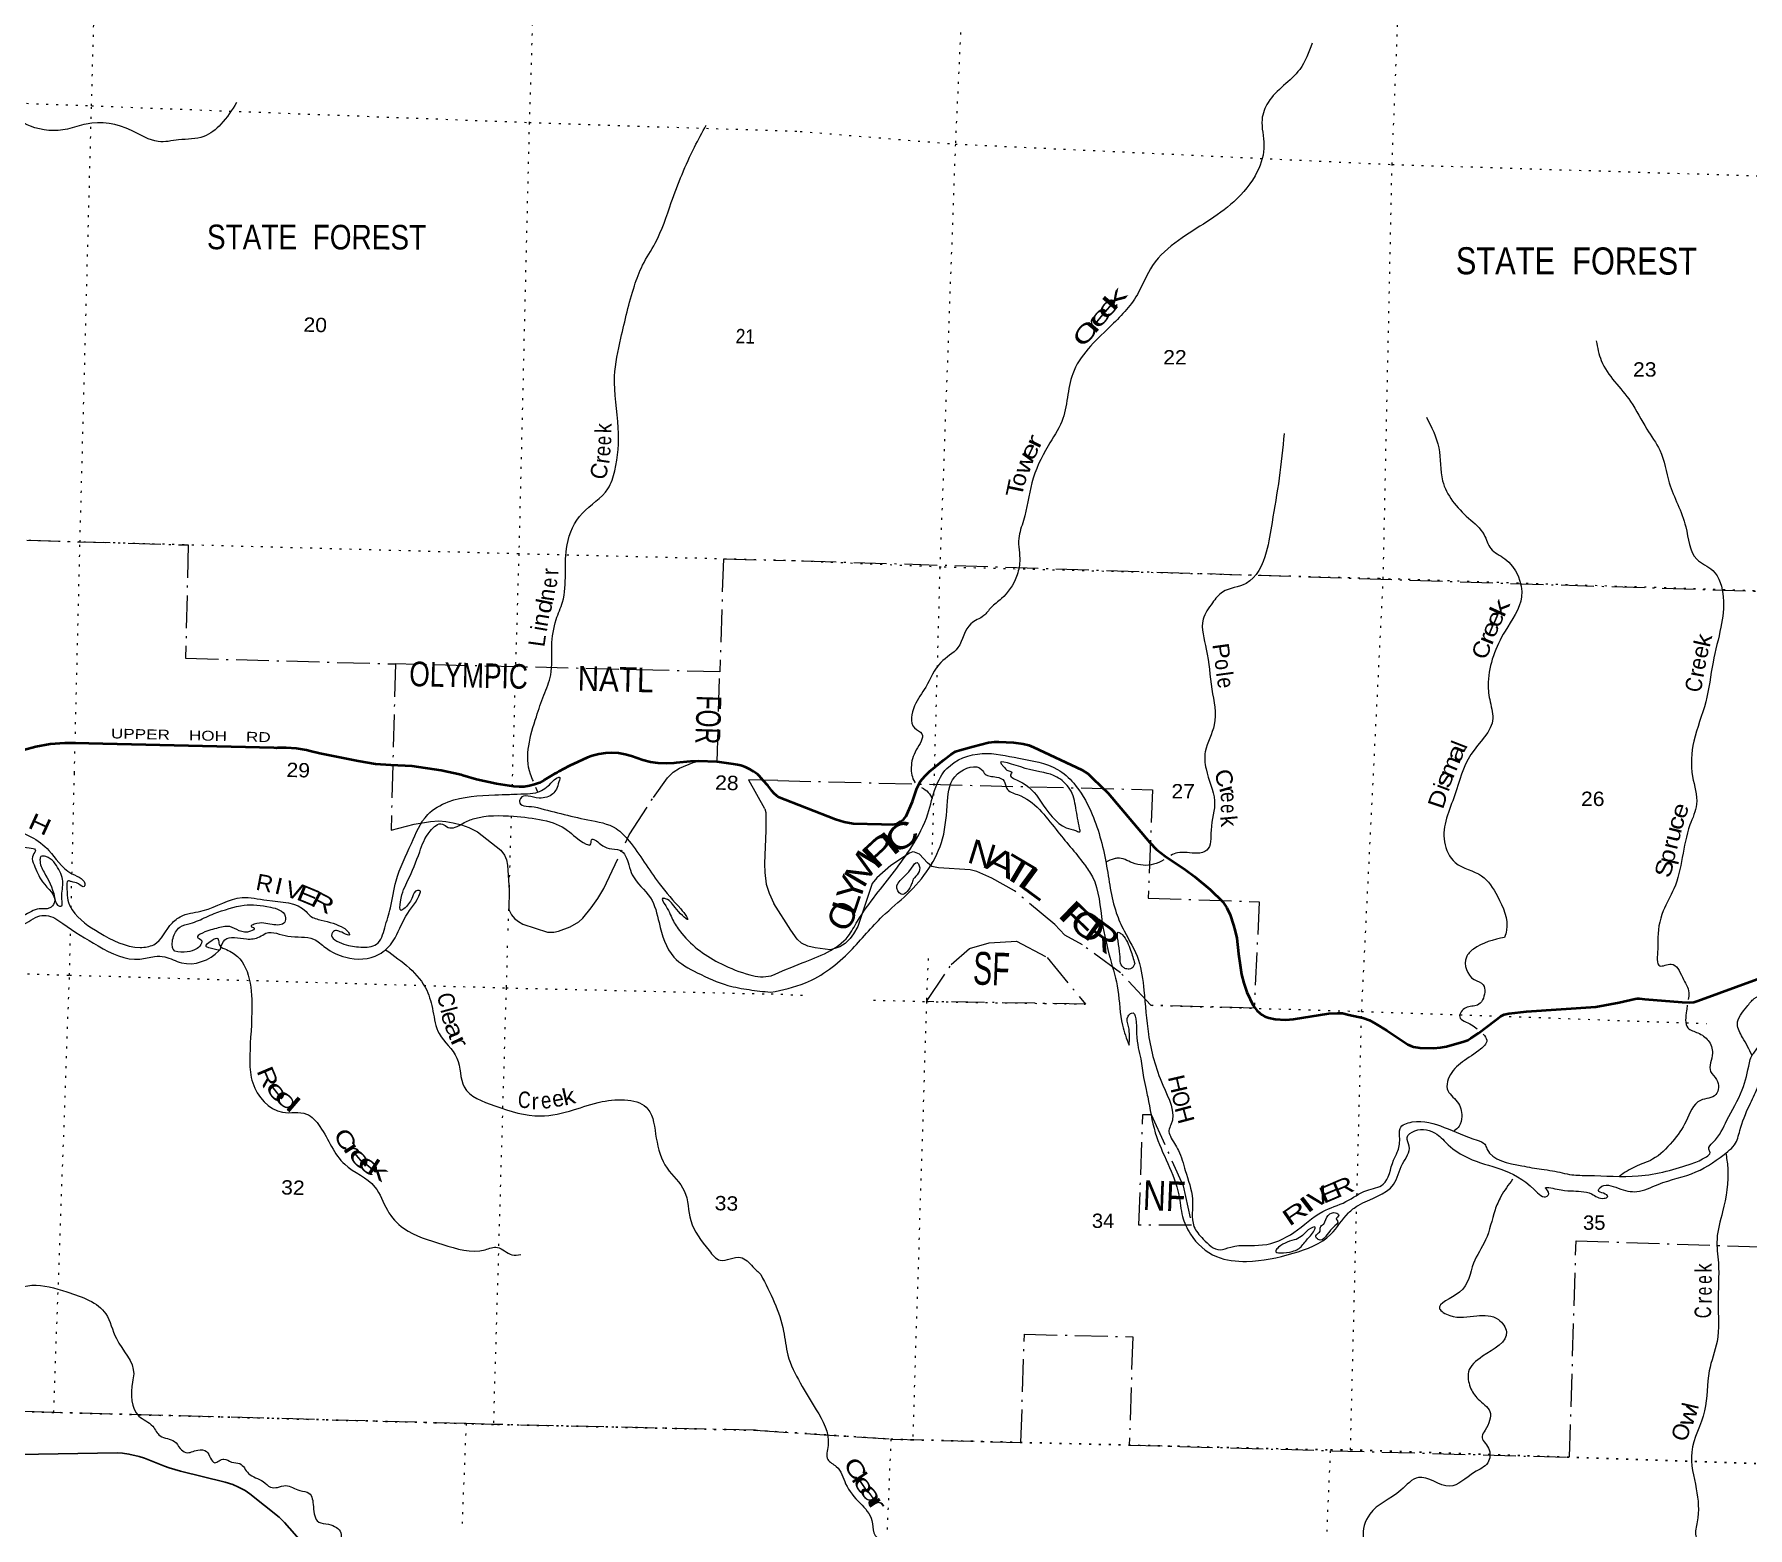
# Model space of a CAD drawing. Header units: feet. Extents: x -932108 to -739700, y 12311 to 202656.
# Drawn here: x -781886 to -761007, y 120397 to 138601 of the extents above; entities that cross this region are included whole.
import ezdxf
from ezdxf.enums import TextEntityAlignment as Align

# ---------------------------------------------------------------- set-up
doc = ezdxf.new("R2010")
doc.units = ezdxf.units.FT
doc.header["$LTSCALE"] = 80
doc.linetypes.add('DOT_DASHED', pattern=[7.7, 5, -1.2, 0.3, -1.2])
doc.linetypes.add('DOTTED', pattern=[1.5, 0.3, -1.2])
for name, color, linetype, lineweight in [('26', 7, 'Continuous', 40), ('29', 7, 'Continuous', 25), ('39', 7, 'Continuous', 13), ('44', 7, 'DOT_DASHED', 13), ('6', 7, 'DOTTED', 25), ('7', 7, 'DOTTED', 13)]:
    doc.layers.add(name, color=color, linetype=linetype, lineweight=lineweight)
doc.layers.add('27', color=7, linetype='Continuous')
doc.layers.add('41', color=7, linetype='Continuous')

msp = doc.modelspace()

# ---------------------------------------------------------------- linework, layer by layer
at = {"layer": '26'}
for points in [[(-772831.6, 129308.14), (-772877.22, 129355.06), (-772898.32, 129379.43), (-772911.31, 129397.3), (-772948.66, 129442.79), (-773005.04, 129506.26), (-773026.07, 129530.72), (-773058.43, 129565.49), (-773070.83, 129576.34), (-773095.79, 129598.16), (-773120.83, 129614.35), (-773161.43, 129638.91), (-773218.73, 129665.84), (-773278.53, 129686.64), (-773315.17, 129695.21), (-773340.27, 129701.08), (-773365.17, 129704.48), (-773566.58, 129731.95), (-773794.98, 129739), (-773889.91, 129734.89), (-774063.97, 129719.64), (-774092.14, 129716.09), (-774187.66, 129710.6), (-774283.24, 129715.12), (-774377.82, 129729.61), (-774470.37, 129753.9), (-774607.77, 129801.75), (-774685.77, 129823.68), (-774765.64, 129837.33), (-774846.5, 129842.56), (-774927.46, 129839.31), (-775007.64, 129827.61), (-775086.16, 129807.6), (-775144.14, 129786.97), (-775321.05, 129704.44), (-775346.21, 129692.71), (-775371.05, 129679.52), (-775495.5, 129613.46), (-775520.37, 129600.26), (-775545.5, 129585.03), (-775667.34, 129511.22), (-775674.14, 129507.27), (-775731.15, 129478.46), (-775790.87, 129455.77), (-775852.63, 129439.44), (-775915.76, 129429.66), (-775979.57, 129426.53), (-776043.35, 129430.09), (-776255.78, 129463.34), (-776497.17, 129515.46), (-776665.33, 129567.91), (-776683.71, 129573.21), (-776927.45, 129628.83), (-777281, 129679.95), (-777541.09, 129693.29), (-777729.43, 129705.99), (-777938.94, 129741.13), (-778408, 129832.95), (-778526.35, 129862.54), (-778569.79, 129873.6), (-778692.67, 129895.72), (-778817.2, 129904.87), (-778917, 129901.74), (-778933.55, 129901.22), (-778967, 129901.55), (-781398, 129959.95), (-781512.97, 129960.76), (-781692.16, 129947.67), (-781868.99, 129915.91), (-782017.09, 129874.14)], [(-771564.14, 128971.51), (-771430.01, 128967.26), (-771374.3, 128978.8), (-771328.9, 129005.65), (-771295.88, 129030.43), (-771261.81, 129069.54), (-771186.11, 129248.96), (-771133.21, 129406.83), (-771088.48, 129496.1), (-771034.1, 129559.4), (-770979.1, 129615.87), (-770802.71, 129756.74), (-770719.06, 129820.31), (-770661.27, 129857.48), (-770609.82, 129876.49), (-770445.27, 129919.21)], [(-770445.27, 129919.21), (-770258.55, 129967.68), (-770186.6, 129977.25), (-770132.95, 129977.25), (-769954.18, 129969.41), (-769837.82, 129952.47), (-769767.66, 129935.95), (-769711.96, 129912.34), (-769119.34, 129635.92), (-769044.31, 129585.94), (-768985.35, 129529.39), (-768801.04, 129350.89), (-768292.37, 128748.04), (-768209.51, 128665.96), (-768105.7, 128581.57), (-767858.5, 128417.48), (-767747.22, 128333.49), (-767557.11, 128175.27), (-767404.21, 128025.87), (-767356.12, 127952.5), (-767314.03, 127868.1), (-767271.51, 127739.8), (-767250.87, 127669.59), (-767233.53, 127583.55), (-767210.84, 127391.34), (-767190.79, 127255.73)], [(-772831.6, 129308.14), (-772123.36, 129034.7), (-772016.14, 129001.52), (-771909.22, 128982.44), (-771564.14, 128971.51)], [(-767190.79, 127255.73), (-767173.72, 127140.24), (-767175.74, 127140.3), (-767148.71, 127034.58), (-767109.32, 126926.72), (-767035.48, 126761.33), (-766985.67, 126697.98), (-766925.9, 126647.4), (-766889.7, 126628.8), (-766844.3, 126610.22), (-766766.19, 126594.62), (-766637.92, 126587.5), (-766540.41, 126596.49), (-766111.24, 126663.36), (-766004.34, 126670.11), (-765946.55, 126668.04), (-765867.75, 126650.63), (-765697.86, 126611.26), (-765615.69, 126585.22), (-765538.95, 126541.04), (-765405.77, 126456.44), (-765148.62, 126288.04), (-765113.81, 126270.52), (-765078.72, 126260.2), (-765004.43, 126247.81), (-764835.57, 126241.13), (-764752.65, 126249.87), (-764679.38, 126261.23), (-764464.45, 126321.7), (-764417.28, 126341.77), (-764380.13, 126362.42), (-764286.12, 126425.71), (-764084.2, 126579.49), (-764014.84, 126632.94), (-763973.57, 126651.53), (-763918.53, 126663.68), (-763702.19, 126687.99), (-762858.07, 126747.51), (-762574.4, 126800.22), (-762377.62, 126845.24), (-762354.52, 126846.68), (-762325.63, 126846.68), (-762260.88, 126840.02), (-761804.51, 126801.27), (-761712.68, 126797.12), (-761665.22, 126803.32), (-761616.59, 126818.3), (-760891.47, 127084.77)]]:
    msp.add_lwpolyline(points, dxfattribs=at)
at = {"layer": '29'}
msp.add_lwpolyline([(-785912.36, 121225.43), (-780877.3, 121311.1), (-780809.75, 121305.85), (-780733.37, 121294.52), (-780607.58, 121265.82), (-780544.76, 121245.45), (-780298.23, 121146.98), (-780242.03, 121126.55), (-780105.35, 121088.26), (-779559.43, 120953.35), (-779467.79, 120922.72), (-779396.12, 120890.64), (-779316.9, 120849.12), (-779260.95, 120810.8), (-778901.02, 120524.5), (-778837.07, 120461.36), (-778324.82, 119880.92), (-778291.74, 119849), (-778255.03, 119822.42), (-778209.76, 119795.99), (-778082.4, 119743.58)], dxfattribs=at)
at = {"layer": '39'}
msp.add_line((-775749.81, 129363.73), (-775773.08, 129419.7), dxfattribs=at)
for points in [[(-779420.77, 137768), (-779611.46, 137505.83), (-779820.54, 137355.29), (-780126.86, 137312.95), (-780375.88, 137292.94), (-780700.32, 137428.85), (-781254.93, 137505.77), (-781483.16, 137444.69), (-781932.19, 137479.76), (-782527.9, 137830.56), (-783073.55, 137933.43), (-783610.67, 138167.23), (-784006.44, 138224.75), (-784287.07, 138343.06), (-784818.14, 138576.66), (-785157.57, 138569.73), (-785799.14, 138465.83), (-786230.25, 138258.05), (-786381.39, 138089.45), (-786600.91, 137692.98), (-787057.87, 137084.33), (-787147.75, 136935.91), (-787177.28, 136545.25), (-787317.17, 136410.6), (-787518.12, 136320.35), (-787805.06, 136077.52), (-788135.89, 135850.27), (-788253.79, 135650.29), (-788240.66, 135443.94), (-788471.36, 135251.73), (-788591.15, 135114.39), (-788888.06, 134993.01), (-789278.7, 134787.93), (-789506.32, 134567.36), (-789636.64, 134535.34), (-789713.74, 134465.22), (-789699.67, 134345.65), (-789735.32, 134247.91), (-789924.12, 134217.83), (-790078.82, 134122.02), (-790131.37, 134002.64), (-790312.53, 134018.73), (-790431.99, 133950.02), (-790555.03, 133776.45), (-790752.01, 133625.51), (-790798.48, 133388.84), (-790673.88, 133194.96), (-790731.94, 132855.72), (-790669.26, 132740.59), (-790647.77, 132588.49)], [(-766314.36, 138492.25), (-766466.53, 138172.19), (-766851.56, 137770.89), (-766925.29, 137561.32), (-766901.56, 137249.66), (-766983.15, 136927.3), (-767270.17, 136559.14), (-767942.17, 136088.47), (-768259.33, 135783.88), (-768444.99, 135428.57), (-768783.45, 135031.82), (-769232.7, 134463.04), (-769365.47, 133881.92), (-769533.08, 133582.55), (-769730.02, 133132.73), (-769832.41, 132673.77), (-769890.28, 132455.61), (-769877.55, 132176.6), (-769918.19, 131990.18), (-770100.9, 131721.58), (-770227.73, 131612.67), (-770315.84, 131514.6), (-770472.57, 131416.75), (-770631.84, 131125.19), (-770839.84, 130944.22), (-771023.65, 130643.36), (-771160.63, 130413.65), (-771159.59, 130147.14), (-771071.25, 130073.6), (-771138.45, 129877.95), (-771200.22, 129663.95), (-771157.85, 129484.92), (-771150.93, 129475.02)], [(-775804.86, 129496.12), (-775840.81, 129582.59), (-775768.37, 130282.71), (-775676.64, 130544.12), (-775593.45, 130791.68), (-775579.35, 131144.49), (-775525.88, 131467.73), (-775449.99, 131679.2), (-775393.75, 132377.84), (-775206.92, 132763.28), (-774895.86, 133061.84), (-774811.69, 133279.09), (-774771.55, 133802.63), (-774814.6, 134431.87), (-774738.15, 134895.67), (-774572.93, 135534.16), (-774473.47, 135785.23), (-774318.8, 136056.67), (-774124.27, 136548.85), (-773840.63, 137225.81), (-773698.2, 137493.62)], [(-762852.71, 134862.68), (-762792.16, 134624.51), (-762433.7, 134124.28), (-762237.18, 133788.81), (-762078.39, 133531.29), (-761962.77, 133131.84), (-761762.95, 132596.4), (-761626.96, 132202.35), (-761433.81, 132064.83), (-761305.58, 131739.66), (-761334.17, 131373.18), (-761429.34, 130948.3), (-761518.49, 130462.66), (-761663.9, 129984.92), (-761678.55, 129553.38), (-761629.43, 129216.66), (-761710.71, 128962.92), (-761906.72, 128184.01), (-762036.94, 127915.72), (-762103.91, 127548.47), (-762103.3, 127447.51), (-762077.89, 127244.8), (-761939.89, 127266.55), (-761802, 127106.61), (-761725.7, 126916.37), (-761730.9, 126834.21)], [(-764922.92, 133934.92), (-764772.13, 133560.57), (-764725.27, 133157.3), (-764409.66, 132702.88), (-764220.72, 132500.9), (-764137.62, 132332.65), (-763968.26, 132208.02), (-763763.95, 131745.12), (-763963.9, 131325.68), (-764168.68, 130704.51), (-764151.67, 130491.99), (-764113.03, 130262.61), (-764380.34, 129821.13), (-764576.7, 129328.9), (-764703.08, 128757.67), (-764570.36, 128505.03), (-764250.88, 128343.21), (-764057.46, 128094.65), (-763946.42, 127679.2), (-763969.53, 127593.14)], [(-766655.54, 133735.02), (-766716.44, 133189.92), (-766803.35, 132651.72), (-766874.28, 132286.62), (-767119.3, 131907), (-767405.49, 131801.26), (-767528.97, 131672.05), (-767642.81, 131469.85), (-767604.73, 131105.22), (-767536.55, 130616.48), (-767506.78, 130185.51), (-767616.87, 129856), (-767607.86, 129645.75), (-767503.93, 129258.8), (-767546.43, 128898.82), (-767599.14, 128654.25), (-767715.44, 128617.66), (-767955.45, 128623.47), (-768037.57, 128591.96)], [(-787382.54, 132262.27), (-787327.61, 132274.59), (-787333.18, 132288.9), (-787240.13, 132293.89), (-786843.5, 132143.48), (-786320.25, 131740.57), (-786038.82, 131468.81), (-785733.84, 131295.19), (-785606.34, 131185.99), (-785610.09, 131135.65), (-785573.83, 131015.34), (-785474.48, 130850.56), (-785224.09, 130674.71), (-785017.77, 130686.04), (-784931.96, 130715.5), (-784879.66, 130709.73), (-784771.64, 130621.36), (-784355.59, 130389.56), (-784149.83, 130148.57), (-784196.05, 130037.05), (-784265.78, 129946.5), (-784193.56, 129814.91), (-783953.62, 129687.85), (-783667.34, 129498.7), (-783606.06, 129460.34), (-783529.21, 129405.3), (-783505.63, 129386.35), (-783452.63, 129342.21), (-783135.11, 129357.93), (-783084.69, 129356.26), (-783072.02, 129313.45), (-783108.94, 129296.5), (-783223.19, 129261.93), (-783264.13, 129186.58), (-783220.1, 129116.48), (-782966.48, 129093.95), (-782706.11, 129091.38), (-782694.56, 129074.84), (-782741.57, 129058.23), (-782778.98, 129027.17), (-782647.32, 128980.42), (-782388.27, 128939.54), (-782203.35, 128915.24), (-781707.6, 128652.53), (-781426.59, 128368.68), (-781271.96, 128226.28), (-781276.41, 128214.32), (-781348.05, 128244.95), (-781435.95, 128272.09), (-781469.89, 128283.31), (-781487.46, 128182.95), (-781478.04, 128045.37), (-781423.49, 127928.49), (-781093.8, 127651.1), (-780595.22, 127471.07), (-780430.55, 127503.97), (-780203.35, 127770.98), (-780075.14, 127859.6), (-779826.75, 127920), (-779354.95, 128077.98), (-779051.18, 128045.71), (-778571.38, 127906.68), (-778524.64, 127856.68), (-778389.16, 127803.74), (-778117.86, 127707.95), (-778062.91, 127661.71), (-778043.98, 127624.75), (-778120, 127645.44), (-778240.52, 127663.56), (-778259.64, 127635.93), (-778114.47, 127512.02), (-777907.79, 127474.89), (-777714.82, 127508.87), (-777615.07, 127709.46), (-777546.14, 127953.46), (-777476.33, 128282.22), (-777291.11, 128738.37), (-777091.33, 129089.06), (-776843.73, 129244.37), (-776275.52, 129328.5), (-775911.62, 129342.69), (-775775.87, 129356.36), (-775609, 129453.79), (-775523.55, 129531.71), (-775488.71, 129546.7), (-775492.73, 129488.29), (-775568.36, 129343.43), (-775735.73, 129290.43), (-775962.02, 129285.82), (-775973.35, 129249.86), (-775793.85, 129185.37)], [(-786261.12, 131485.57), (-786045.68, 131386.27), (-785759.39, 131138.58), (-785662.4, 130905.23), (-785550.26, 130760.21), (-785170.58, 130527.59), (-784963.05, 130456.11), (-784852.42, 130502.91), (-784623.75, 130400.46), (-784286.84, 130215.69), (-784286.33, 130112.71), (-784375.18, 129994.54), (-784300.76, 129632.74), (-784301.29, 129558.06), (-784415.78, 129339.8), (-784421.8, 129222.91), (-784401.61, 129105.16), (-784352.02, 129079.29), (-784312.61, 129168.82), (-784176.73, 129186.53), (-783887.84, 129132.55), (-783734.27, 129018.45), (-783533.48, 128927.01), (-783304.83, 128941.64), (-783064.56, 128941.75), (-782515.02, 128834.72), (-782245.31, 128692.55), (-782167.62, 128661.72), (-782152.47, 128691.5), (-782161.58, 128720.06), (-782051.15, 128702.27), (-781873.32, 128647.93), (-781908.14, 128574.39), (-781889.2, 128478.88), (-781785.33, 128269.53), (-781643.62, 128013.59), (-781697.29, 127951.7), (-781826.84, 127941.86), (-782013.4, 127859.21), (-782153.73, 127829.54), (-782323.48, 127825.07)], [(-772912.96, 126924.06), (-772490.43, 127037.2), (-771940.2, 127429.07), (-771548.43, 127850.33), (-771249.06, 128119.51), (-770817.93, 128795.53), (-770757.96, 129253.86), (-770637.71, 129585.05), (-770339.26, 129635.88), (-770300.65, 129584.16), (-770162.62, 129547.36), (-770067.41, 129497.82), (-770036.15, 129407.97), (-769905.47, 129333.06), (-769435.46, 128907.92), (-769090.6, 128482.83), (-768992.76, 128332.27), (-768872.4, 127775.2), (-768776.23, 127338.03), (-768682.37, 126951.4), (-768626.32, 126521.59), (-768545.77, 126279.31)], [(-772906.17, 127125.68), (-772530.61, 127280.76), (-771969.24, 127607.46), (-771856, 127788.72), (-771629.53, 128110.45), (-771194.3, 128699), (-770997.33, 129100.16), (-770901.55, 129424.08), (-770766.72, 129649.82), (-770334.57, 129833.57), (-769890.41, 129776.7), (-769418.67, 129640.19), (-769220.5, 129472.23), (-769012.09, 129130.31), (-768825.64, 128498.42), (-768700.94, 127890.74), (-768605.43, 127671.61), (-768431.78, 127316.7), (-768365.54, 126949.14), (-768309.08, 126412.33), (-768134.32, 125792.92), (-768035.75, 125307.22), (-768060.26, 125239.38), (-768042.42, 125170.16), (-767943.4, 124995.34), (-767860.88, 124750.39), (-767773.79, 124402.34), (-767754.78, 124070.65), (-767642.97, 123915.59), (-767437.45, 123785.75), (-767307.17, 123817.84), (-766918.74, 123843.53), (-766536.08, 123996.59), (-766186.29, 124251.67), (-765903.66, 124371.65), (-765648.71, 124508.69), (-765448.37, 124582.91), (-765323.38, 124875.6), (-765277.68, 124973.03), (-765247.87, 125137.6), (-765243.56, 125264.64), (-765097.6, 125342.65), (-764706.2, 125277.4), (-764303.77, 125120.95), (-764212.53, 125073.56), (-764184.27, 125014.09), (-763759.28, 124808.45), (-763518.49, 124766.28), (-763385.9, 124747.83), (-763149.34, 124699.74), (-762951.82, 124691.28), (-762340.4, 124685.48), (-761683.25, 124837.67), (-761510.94, 124918.86), (-761466.81, 124969.91), (-761481.57, 125010.76), (-761432.39, 125091.93), (-761259.69, 125362.87), (-761073.49, 125734.31), (-760985.57, 126064.54), (-760960.72, 126142.47), (-760924.73, 126191.76), (-760786.99, 126443.66), (-760626.87, 126700.88), (-760495.53, 126823.78), (-760193.08, 126933.02), (-759843.06, 126897.39), (-759791.26, 126877.53), (-759758.08, 126844.15), (-759518.68, 126820.19), (-759019.88, 126767.59), (-758562.01, 126698.16), (-758325.52, 126767.16), (-758031.63, 127040.21), (-757644.77, 127257.73), (-757294.88, 127337.17), (-756830.72, 127334.15), (-756319.67, 127404.3), (-755816.45, 127422.21), (-755662.84, 127368.75), (-755615.68, 127330.87), (-755485.83, 127231.76), (-755257.52, 127000.23), (-754883.64, 126656.96), (-754631.1, 126485.21), (-754572.87, 126416.69), (-754465.05, 126322.33), (-754328.02, 126196.73), (-753957.3, 126057.46), (-753394.83, 126037.11), (-753185.7, 126191.79)], [(-769150.16, 128921.7), (-769194.41, 129170.58), (-769267.32, 129401.08), (-769425.85, 129547.56), (-769809.83, 129652.94), (-770104.65, 129708.99), (-770079.4, 129679.9), (-770010.74, 129621.14), (-769973.05, 129601.74), (-769985.76, 129583.98), (-769899.65, 129504.46), (-769625.58, 129253.27), (-769311.64, 128928.11), (-769185.78, 128889.69), (-769143.71, 128880.24), (-769150.34, 128922.85)], [(-796599.89, 129210.32), (-796435.36, 129150.56), (-796316.1, 129154.69), (-796040.45, 129244.47), (-795403.21, 129398.99), (-795218.21, 129318.17), (-795092.51, 129156.54), (-794990.67, 129005.8), (-794920.18, 128823.8), (-794874.03, 128638.57), (-794629.98, 128513.4), (-794471.61, 128421.34), (-794523.69, 128079.89), (-794446.19, 127925.92), (-794104.81, 127636.02), (-794024.76, 127320.47), (-794214.62, 127082.49), (-794430.21, 126800.96), (-794506.05, 126708.59), (-794539.99, 126425.08), (-794561.72, 125967.55), (-794473.86, 125526.57), (-793994.54, 125078.69), (-793624.2, 124927.13), (-792999.25, 125017.45), (-792429.79, 125079.33), (-792245.36, 125040.93), (-792068.94, 125063.34), (-791840.04, 124908.39), (-791693.69, 124760.21), (-791427.12, 124702.93), (-791157.64, 124671.8), (-790778.78, 124356.44), (-790729.49, 124144.86), (-790663.66, 123944.85), (-790536.47, 123649.94), (-790384.11, 123382.45), (-790176.02, 123268.57), (-789903.59, 122851.76), (-789405.48, 122599.07), (-789022.45, 122346.15), (-788877.43, 122218.2), (-788769.59, 122301.44), (-788572.68, 122450.35), (-788455.35, 122692.75), (-788370.26, 122819.13), (-788017.27, 122809.45), (-787965.62, 122902.62), (-787700.69, 122974.59), (-787379.94, 122907.44), (-786957.15, 122990.33), (-786518.24, 123131.23), (-785807.5, 123309.56), (-785601.75, 123421.85), (-785136.33, 123511.4), (-784691.19, 123480.5), (-784094.49, 123335.57), (-783319.89, 123138.32), (-782789.49, 123120.75), (-782324.98, 123242.63), (-781915.41, 123352.2), (-781488.13, 123271.43), (-781014.76, 123003.41), (-780885.76, 122702.38), (-780674.4, 122271.45), (-780687.86, 122172.98), (-780611.2, 121758.62), (-780441.84, 121633.9), (-780353.01, 121515.89), (-780177.61, 121449.52), (-780109.85, 121364.51), (-780038.91, 121313.71), (-779892.53, 121343.18), (-779788.08, 121327.61), (-779738.47, 121243.19), (-779687.84, 121189.03), (-779634.57, 121211.49), (-779575.26, 121233.75), (-779481.65, 121196.33), (-779381.29, 121178.87), (-779276.4, 121058.31), (-779096.05, 120959.48), (-779007.51, 120891.94), (-778922.81, 120889.14), (-778823.16, 120910.06), (-778649.57, 120849.81), (-778539.62, 120817.9), (-778484.71, 120652.57), (-778420.41, 120466.73), (-778300.17, 120440.54), (-778202.59, 120400.97)], [(-771073.95, 129420.31), (-770992.53, 129360.42), (-770943.43, 129280.76)], [(-779618.71, 127450.83), (-779564.36, 127564.09), (-779299.54, 127573.49), (-779143.22, 127598.59), (-779062.98, 127642.36), (-778795.65, 127607.26), (-778481.94, 127570.62), (-778338.04, 127468.96), (-778091.76, 127349.77), (-777684.68, 127386.75), (-777511.42, 127552.6), (-777357.8, 127852.34), (-777184.5, 128137.29), (-777181.86, 128155.37), (-777215.87, 128164.58), (-777277.05, 128087.87), (-777368.47, 127953.63), (-777416.02, 127920.89), (-777424.53, 128026.14), (-777332.73, 128289.57), (-777189.69, 128634.07), (-777063.88, 128888.3), (-776911.54, 128974.09), (-776844.28, 128933.51), (-776664.95, 128982.07), (-776521.56, 129041.92), (-776046.19, 129068.57), (-775387.8, 128897.37), (-775161.33, 128730.39), (-775111.19, 128720.65), (-775097.02, 128780.74), (-774987.68, 128730.69), (-774882.53, 128676.74), (-774749.97, 128656.2), (-774641.03, 128476.96), (-774598.79, 128354.44), (-774378.14, 128076.62), (-774273.48, 127772.36), (-774092.02, 127352.51), (-773807.82, 127161.41), (-773433.52, 127007.7), (-773175.39, 126955.58), (-772912.96, 126924.06)], [(-775793.85, 129185.37), (-775141.09, 129026.47), (-774795.52, 128918.12), (-774639.15, 128767.59), (-774271.29, 128248.71), (-774009.33, 127939.24), (-773937.82, 127846.03), (-773924.6, 127819.34), (-774056.06, 127930.69), (-774192.88, 128062.4), (-774228.97, 128069.66), (-774191.81, 127975.56), (-774097.26, 127788.73), (-773997.3, 127642.09), (-773513.41, 127268.74), (-773168.66, 127136.2), (-773038.27, 127111.69), (-772906.17, 127125.68)], [(-781551.78, 128132.6), (-781545.22, 128324.16), (-781588.42, 128418.45), (-781744.51, 128577.04), (-781805.08, 128577.03), (-781816.48, 128539.05), (-781767.21, 128386.02), (-781638.41, 128078.94), (-781577.47, 127971.95), (-781550.98, 127979.15), (-781546.11, 128003.21), (-781549.88, 128069.95), (-781551.69, 128135.27)], [(-771177.88, 128300.55), (-771101.7, 128463.61), (-771128.56, 128504.86), (-771195.48, 128436.38), (-771364.35, 128159.26), (-771321.29, 128119.5), (-771195.93, 128244.62), (-771177.88, 128300.55)], [(-768121.24, 128537.63), (-768246.83, 128483.58), (-768504.57, 128502.08), (-768686.34, 128558.47), (-768726.94, 128551.72), (-768828.3, 128509.22)], [(-779694.75, 127883.33), (-779329.89, 127984.29), (-779009.65, 127961.57), (-778827.7, 127850.57), (-778834.22, 127778.11), (-778986.65, 127748.84), (-779206.61, 127752.09), (-779243.74, 127729.1), (-779206.18, 127705.65), (-779249.84, 127668.74), (-779504.38, 127723.6), (-779664.6, 127702.67), (-779862.91, 127630.51), (-779898.37, 127597.36), (-779849.27, 127557.38), (-779869.83, 127487.41), (-779934.08, 127439.07), (-780058.14, 127412.9), (-780194.24, 127447.69), (-780204.68, 127496.48), (-780195.59, 127585), (-780114.4, 127715.55), (-779985.55, 127763.77), (-779791.13, 127840.09), (-779692.81, 127883.87)], [(-782318.91, 127825.19), (-782059.96, 127737.61), (-781844.27, 127845.54), (-781740.8, 127860.28), (-781540.22, 127762.79), (-781107.46, 127488.04), (-780598.11, 127327.83), (-780419.32, 127360.26), (-780296.3, 127356.19), (-780092.88, 127282.83), (-779637.62, 127429.25), (-779618.71, 127450.83)], [(-779632.41, 127435.19), (-779759.54, 127465.58), (-779791.32, 127480.77), (-779724.16, 127555.26), (-779648.64, 127579), (-779636.46, 127522.07), (-779608.41, 127472.3)], [(-768475.56, 127275.74), (-768526.61, 127436.88), (-768631.2, 127626.02), (-768664.59, 127653.35), (-768660.37, 127421.06), (-768614.52, 127225.76), (-768574.74, 127208.31), (-768513.91, 127216.42), (-768475.56, 127275.74)], [(-763969.53, 127593.14), (-764349.83, 127450.1), (-764435.99, 127349.95), (-764340.25, 127078.33), (-764229.39, 127014.15), (-764212.17, 126926.78), (-764300.39, 126766.14), (-764442.76, 126734.44), (-764517.1, 126625.83), (-764371.04, 126528.21), (-764306.01, 126476.96)], [(-779608.41, 127472.3), (-779445.03, 127389.35), (-779235.08, 126685.13), (-779259.77, 126082.35), (-779224.38, 125818.75), (-778861.08, 125461.51), (-778569.07, 125439.72), (-778404.71, 125286.91), (-778103.49, 124826.76), (-777735.41, 124550.11), (-777583.6, 124266.5), (-777385.15, 124047.96), (-776909.37, 123850.51), (-776392.73, 123784.95), (-776242.32, 123814.28), (-776065.73, 123723.64), (-775958.64, 123726.15)], [(-777604.59, 127442.13), (-777104.11, 126947.62), (-777027.97, 126694.78), (-776952.6, 126419.75), (-776736.67, 126121.91), (-776647.78, 125769.72), (-776274.08, 125539.32), (-775719.04, 125415.96), (-775316.76, 125489.43), (-774968.04, 125590.93), (-774407.86, 125499.7), (-774306.87, 125147.11), (-774176.12, 124779.41), (-773965.48, 124503.94), (-773887.09, 124140), (-773663.36, 123775.27), (-773528.08, 123657.74), (-773280.59, 123691.93), (-773129.03, 123577.9), (-773034.66, 123485.6)], [(-768339.17, 125738.78), (-768318.9, 125647.53), (-768226.83, 125211.98), (-767939.57, 124454.18), (-767893.96, 124192.27), (-767798.32, 123977.18), (-767480.65, 123702.37), (-767113.24, 123643.96), (-766546.73, 123742.57), (-766086.72, 123973.87), (-765871.95, 124235.36), (-765755.89, 124324.44), (-765323.3, 124580.85), (-765213.79, 124833.67), (-765131.79, 125049.02), (-765158.54, 125152.85), (-765064.93, 125234.59), (-764795.84, 125193.51), (-764656.93, 125063.82), (-764414.06, 124904.5), (-763607.64, 124518.86), (-763452.97, 124437.1), (-763431.71, 124468.71), (-763469.84, 124534.56), (-763330.92, 124523.97), (-763035.15, 124496.16), (-762909.01, 124465.8), (-762757.41, 124412.41), (-762712.3, 124433.14), (-762763.43, 124473.17), (-762826.92, 124505.52), (-762807.54, 124541.23), (-762585.68, 124536.01), (-762356.99, 124494.24), (-762097.63, 124582.68), (-761638.35, 124733.25), (-761250.39, 124983.04), (-761168.94, 125063.15), (-761102.43, 125238.64), (-760987.1, 125543.75), (-760888.98, 125758.58), (-760840.17, 125888.21), (-760610.91, 126100.78), (-760516.14, 126216.8), (-760520.95, 126253.29), (-760654.38, 126128.44), (-760805.81, 126008.21), (-760850.86, 125989.49), (-760842.41, 126059.88), (-760730.31, 126270.21), (-760611.98, 126544.94), (-760509.65, 126705.13), (-760284.5, 126796.71), (-760009.43, 126753.42), (-759543.5, 126683.72), (-759135.84, 126621.98), (-758834.28, 126585.91), (-758508.54, 126549.04), (-758080.12, 126682.44), (-758057.62, 126750.35), (-757882.81, 126964.7), (-757534.8, 127167.34), (-757276.16, 127175.06)], [(-761744.35, 126765.79), (-761753.26, 126699.24), (-761736.12, 126490.75), (-761613.09, 126428.19), (-761489.08, 126335.33), (-761435.74, 126182.18), (-761459.54, 125956.85), (-761386.14, 125859.58), (-761394.32, 125678.15), (-761582.49, 125605.56), (-761758.67, 125350.88), (-761924.5, 125103.94), (-762168.01, 124887.79), (-762378.98, 124797.77), (-762570.44, 124683.59)], [(-760954.43, 126153.87), (-761069.93, 126374.15), (-761133.14, 126533.67), (-761016.87, 126747.91), (-760926.67, 126847.93), (-760805.59, 126906.56)], [(-768545.75, 126278.73), (-768552.19, 126505.04), (-768557.96, 126632.41), (-768516.33, 126669.41), (-768454.12, 126421.09), (-768404.11, 126110.59), (-768369.43, 125883.36), (-768339.17, 125738.78)], [(-764230.22, 126414.53), (-764187.67, 126340.54), (-764282.79, 126214.44), (-764656.03, 125863.23), (-764668.07, 125746.53), (-764546.24, 125589.13), (-764491.78, 125409.7), (-764524.05, 125291.65), (-764584.85, 125233.18)], [(-761274.64, 124964.33), (-761250.98, 124787.24), (-761313.69, 124248.25), (-761381.51, 123915.34), (-761365.16, 123624.11), (-761367.55, 123137.66), (-761381.48, 122667.74), (-761476.41, 122309.47), (-761533.37, 121820.77), (-761689.68, 121319.15), (-761634.24, 120871.2), (-761623.74, 120467.1), (-761639.51, 120300.05), (-761569.22, 120170.58), (-761482.84, 119980.02), (-761253.98, 119883.73), (-761192.99, 119718.22), (-761154.39, 119309.17), (-761132.94, 119108.61), (-761157.39, 118923.68), (-761265.7, 118765.71), (-761388.19, 118606.18), (-761524.49, 118396.64), (-761642.13, 118261.18), (-761624.77, 118177.84), (-761517.27, 118014.85), (-761586.07, 117950.47), (-761787.57, 117841.97), (-761882.58, 117659.34), (-761858.47, 117418.32), (-761960.31, 117391.36), (-762052, 117366.09), (-762091.52, 117153.39), (-761964.79, 116783.86), (-761769.5, 116531.2), (-761714.28, 116373.95), (-761728.11, 116085.72), (-761773.77, 116029.32)], [(-763872.12, 124644.03), (-764014.18, 124435.21), (-764086.4, 124270.01), (-764201.76, 123904.34), (-764348.59, 123622.46), (-764520.14, 123266.69), (-764763.1, 123066.68), (-764638.74, 122983.89), (-764307.79, 122981.18), (-764044.96, 122934.25), (-763947.13, 122783.69), (-764237.8, 122486.31), (-764409.78, 122296.1), (-764387.78, 122111.67), (-764291.83, 121965.21), (-764149.64, 121813.2), (-764207.78, 121586.98), (-764244.66, 121511.47), (-764166.79, 121367.61), (-764174.9, 121188.21), (-764338.29, 121072.41), (-764640.78, 120902.6), (-765020.66, 121009.87), (-765233.88, 120853.3), (-765613.14, 120562.85), (-765691.55, 120274.7), (-765659.3, 120154.54), (-765619.59, 120015.97), (-765598.59, 119861.86), (-765543.17, 119591.55), (-765492.02, 119492.98), (-765503.58, 119390.4), (-765472.01, 119130.97), (-765598.67, 118967.54), (-765643.01, 118791.34), (-765823.59, 118704.36), (-766221.5, 118458.93), (-766267.72, 118286.82), (-766428.62, 118185.07), (-766594.34, 118000.71), (-766860.71, 117765.12), (-767188.35, 117567.87), (-767285.62, 117437.8), (-767397.86, 117342.54), (-767531.4, 117036), (-767570.81, 116885.88), (-767598.36, 116787.86), (-767576.67, 116653.91), (-767591.58, 116452.52), (-767680.07, 116283.81), (-767793.12, 116164.35), (-767842.46, 115840.94), (-767877.17, 115472.63), (-767899.42, 115352.23), (-767887.4, 115230.71), (-767799.99, 115070.4), (-767841.32, 114863.81), (-767889.17, 114762.42), (-767877.18, 114699.44), (-767911.02, 114654.11), (-767863.21, 114575.84), (-767911.3, 114526.94), (-767905.76, 114452.07), (-767840.32, 114417.63), (-767905.19, 114290.54), (-767849.4, 114090.89), (-767822.07, 113944.64), (-767892.88, 113880.33), (-767941.86, 113805.21), (-767916.37, 113723.63), (-767994.74, 113615.16), (-768039.17, 113495.48), (-768143.96, 113381.8), (-768187.1, 113181.33), (-768160.49, 112954.36), (-768173.93, 112914.98)], [(-766173.42, 124095.8), (-766029.43, 124234.44), (-765990.06, 124204.89), (-766021.88, 124159.5), (-766006.51, 124136.79), (-766063.82, 124053.87), (-766240.27, 123910.24), (-766271.44, 123943.55), (-766235.52, 123990.83), (-766218.64, 124012.49), (-766215.04, 124058.8), (-766172.95, 124096.25)], [(-766506.69, 123911.68), (-766723.92, 123814.97), (-766757.55, 123775.69), (-766557.99, 123765.51), (-766438.66, 123833.93), (-766392.32, 123890.97), (-766299.63, 124005.03), (-766277.62, 124058.82), (-766361.45, 124027.24), (-766432.33, 123960.91), (-766510.8, 123908.96)], [(-773032.1, 123482.79), (-772755.68, 122792.29), (-772702.97, 122501.88), (-772553.03, 122161.88), (-772358.26, 121834.54), (-772213.62, 121397.81), (-772217.57, 121228.38), (-772113.4, 121144.55), (-771999.31, 120932.56), (-771821.68, 120694.61), (-771679.46, 120484.06), (-771656.23, 120335.93), (-771358.58, 120184.91), (-770825.57, 120010.07), (-770686.25, 119892.47), (-770430.58, 119991.13), (-770085.93, 119975.86), (-769913.99, 120105.51)], [(-778202.59, 120400.97), (-778150.28, 120336.66), (-778139.2, 120247.47), (-778026.54, 120235.66), (-777884.38, 120142.13), (-777669.17, 119941.2), (-777591.38, 119875.41)]]:
    msp.add_spline(points, degree=3, dxfattribs=at)
at = {"layer": '44'}
for q in [(-773532.32, 130829.97), (-772732.56, 132186.87)]:
    msp.add_line((-773489.71, 132205.53), q, dxfattribs=at)
for points in [[(-787091, 121923.95), (-787007, 127320.95), (-787002.64, 129941.91), (-789343.02, 130030.14), (-789296.44, 131349.32), (-786896.31, 131258.84), (-786854, 131867.95), (-786901, 132579.95), (-780009.48, 132376.17), (-780042.97, 130995.28), (-777485.84, 130925.93)], [(-742028.41, 129849.14), (-751618.04, 130188.58), (-751637.89, 129528.87), (-750978.23, 129507.45), (-750998.08, 128847.75), (-751657.73, 128869.17), (-751677.57, 128209.47), (-752337.23, 128230.89), (-752357.26, 127565.05), (-753676.59, 127606.79), (-753696.44, 126947.09), (-755015.78, 126988.83), (-754876.61, 131615.07), (-772732.56, 132186.87)], [(-772824.87, 129503.67), (-773184.65, 129511.97), (-772984.63, 129158.7), (-772972.2, 129116.23), (-772970.58, 129077.24), (-772971.16, 128894.06), (-772988.51, 128489.24), (-772985.19, 128381.88), (-772966.39, 128242.48), (-772932.43, 128130.06), (-772876.33, 128007.51)], [(-772824.87, 129503.67), (-768259.74, 129392.5), (-768311.84, 128070.95), (-766958.82, 128025.74), (-767022.25, 126730.72), (-768278.84, 126765.21), (-768648.37, 127160.55), (-769114.23, 127500.05), (-769328.42, 127620.88), (-769451.63, 127751.32), (-769943.66, 128162.12), (-770217.39, 128314.84), (-770402.72, 128394.44), (-770482.49, 128416.9), (-770869.18, 128439.79), (-770948.93, 128455.93), (-771002.45, 128501.13), (-771099.82, 128605.27), (-771159.81, 128633.13), (-771181.04, 128634.48), (-771220.3, 128620.68), (-771450.36, 128469.69), (-771618.18, 128319.76), (-771676.4, 128248), (-771766.67, 127982.25), (-771852.68, 127724.45), (-771903.38, 127634.32), (-771943.36, 127580.97), (-772005.71, 127518.91), (-772071.88, 127476.86), (-772129.95, 127455.62), (-772187.37, 127439.2), (-772372.5, 127466.29), (-772460.46, 127487.62), (-772537.63, 127523.43), (-772591.07, 127570.3), (-772668.1, 127682.3), (-772876.33, 128007.51)], [(-773097.3, 121584.96), (-771448.38, 121477.95), (-769862.9, 121436.48), (-769821.35, 122755.86), (-768501.7, 122723.78), (-768543.25, 121404.4), (-763177.15, 121255.75), (-763099.02, 123894.62), (-757821.83, 123721.88), (-757802.3, 124381.59), (-755105.82, 124301.12), (-754620.99, 124616.68), (-754414.35, 124386.96), (-754024.02, 124570.74), (-752990.8, 124547.76), (-752600.48, 124800.46), (-751659.1, 125282.89), (-750671.8, 125673.42), (-750143.71, 125995.04), (-750097.79, 126155.85), (-749828, 126113.34), (-749710.18, 128772.42)], [(-773097.3, 121584.96), (-776292, 121655.95), (-776624, 121665.95), (-781649, 121801.95), (-782023, 121812.95), (-787091, 121923.95)]]:
    msp.add_lwpolyline(points, dxfattribs=at)
for points in [[(-773566.58, 129731.95), (-773532.32, 130829.97), (-777485.84, 130925.93), (-777538.41, 128898.7), (-777255.75, 128974.38), (-777056.17, 129006.57), (-776955.5, 129011.44), (-776869.78, 129004.41), (-776781.76, 128988.7), (-776681.1, 128962.7), (-776590.17, 128933.46), (-776486.83, 128881.26), (-776202.92, 128655.64), (-776155.56, 128596.4), (-776133.1, 128538.66), (-776121.74, 128473.67), (-776099.82, 128168.23), (-776104.87, 127931.25), (-776072.21, 127866.04), (-776036.49, 127823.8), (-775984.53, 127786.43), (-775931.3, 127754.27), (-775634.14, 127658.06), (-775555.88, 127658.08), (-775499.05, 127667.83), (-775357.98, 127719.84), (-775252.25, 127781.56), (-775203.26, 127827.84), (-775100.44, 127952.16), (-775020.88, 128065.89), (-774947.5, 128188.75), (-774635.75, 128842.33), (-774342.58, 129298.86), (-774170.06, 129536.25), (-774100.62, 129607.77), (-774023.92, 129656.48), (-773859.15, 129723.87), (-773810.44, 129738.5)], [(-771014.3, 126810.74), (-770712.35, 127260.88), (-770492.04, 127459.27), (-770249.69, 127525.39), (-769919.22, 127547.44), (-769544.68, 127349.05), (-769075.8, 126778.91)], [(-768426.49, 124082.96), (-768377.54, 125434.85), (-768276.86, 125432.09), (-767884.57, 124566.22), (-767783.52, 124085.48)]]:
    msp.add_lwpolyline(points, close=True, dxfattribs=at)
at = {"layer": '6'}
for points in [[(-773097.29, 121584.96), (-776292, 121655.95), (-776624, 121665.95), (-781649, 121801.95), (-782023, 121812.95), (-787091, 121923.95), (-792381, 122193.95), (-797681, 122495.95), (-802933, 122627.95), (-804008.78, 122654.63)], [(-773097.29, 121584.96), (-771448.39, 121477.95), (-771192.62, 121468.81), (-766089.63, 121344.74), (-765847.67, 121346.07), (-760762.2, 121174.07), (-760538.78, 121161.79), (-755430.57, 121009.34), (-755200.69, 121011), (-750343.86, 120811.08), (-750051.71, 120804.95), (-745059.74, 120607.31), (-744745.31, 120604.6), (-742185.31, 120529.22)]]:
    msp.add_lwpolyline(points, dxfattribs=at)
at = {"layer": '7'}
for p, q in [((-776032.6, 130540.03), (-776067.75, 129340.35)), ((-781427.02, 128369.28), (-781397.33, 129593.9)), ((-776075.7, 129069.3), (-776102.81, 128143.96)), ((-781437.12, 127952.77), (-781429.51, 128266.79)), ((-776108.81, 127938.99), (-776116.63, 127672.09)), ((-772523.59, 126883.23), (-772914.34, 126902.91)), ((-765847.67, 121346.07), (-765772.11, 124313.79)), ((-776624, 121665.95), (-776673.74, 120449.35))]:
    msp.add_line(p, q, dxfattribs=at)
for points in [[(-775427.91, 151048.57), (-775526, 148056.95), (-775690, 142809.95), (-775855, 137525.95), (-775982, 132266.95), (-776023.07, 130865.27)], [(-770165.27, 150867.37), (-770264.57, 147907.09), (-770418.37, 142576.58), (-770662.41, 137262.71), (-770851.43, 132106.7), (-770950.71, 128505.02)], [(-765768.65, 124449.58), (-765711.58, 126691.2), (-765448.64, 131962.18), (-765341.31, 137013.52), (-765126.72, 142354.45), (-764931.16, 147734.24), (-764826.88, 150684.8)], [(-781397.33, 129593.9), (-781329, 132411.95), (-781189, 137728.95), (-781043.88, 142985.76), (-781041.31, 143057.98)], [(-786776, 137943.95), (-781189, 137728.95), (-775855, 137525.95), (-772552.63, 137417.29)], [(-772552.63, 137417.29), (-770662.41, 137262.71), (-765341.31, 137013.52), (-760017.73, 136849.01)], [(-772732.56, 132186.87), (-775982, 132266.95), (-781329, 132411.95), (-786901, 132579.95), (-791888, 132767.95), (-797174, 133021.95), (-802539, 133251.95), (-803630.93, 133215.22)], [(-741978.77, 131168.2), (-744319.04, 131256.26), (-749611.69, 131444.13), (-754876.61, 131615.07), (-760203.81, 131793.81), (-765494.91, 131965.48), (-770835.31, 132106.25), (-772732.56, 132186.87)], [(-800403.63, 127855.71), (-797308, 127705.95), (-792074, 127499.95), (-787007, 127320.95), (-781457, 127132.95), (-776137, 126976.95), (-772914.34, 126902.91)], [(-781649, 121801.95), (-781457, 127132.95), (-781443.25, 127699.96)], [(-776121.97, 127489.9), (-776137, 126976.95), (-776292, 121655.95)], [(-770994.89, 127336.82), (-771014.3, 126810.74), (-771182.55, 121468.52)], [(-771660.92, 126828.76), (-771014.3, 126810.74), (-769075.8, 126778.91)], [(-768278.84, 126765.21), (-765711.58, 126691.2), (-761510.84, 126543.4)], [(-771448.39, 121477.95), (-771668.3, 116092.79), (-771692.12, 115278.05)], [(-766689.55, 104818.84), (-766684.08, 105284.28), (-766498.52, 110597.76), (-766329.02, 115913.71), (-766089.63, 121344.74)]]:
    msp.add_lwpolyline(points, dxfattribs=at)

# ---------------------------------------------------------------- texts
at = {"layer": '27', "width": 1.3}
msp.add_text('UPPER    HOH    RD', height=120, rotation=358.624, dxfattribs=at).set_placement((-780953.16, 130019.28))
at = {"layer": '41'}
for s, rotation, width, p in [('k', 49.389, 2.1, (-768645.95, 135315.08)), ('e', 49.389, 1.85, (-768734.11, 135212.28)), ('C', 50.582, 1.6, (-769005.11, 134888.12)), ('r', 50.582, 2, (-768909.13, 135004.9)), ('e', 50.582, 1.8, (-768830.92, 135099.26)), ('k', 88.501, 0.9, (-774852.1, 133796.35)), ('e', 88.501, 0.75, (-774855.64, 133647.32)), ('r', 63.848, 1.55, (-769614.25, 133598.74)), ('e', 85.059, 0.85, (-774866.18, 133514.82)), ('w', 71.17, 1.25, (-769732.66, 133338.17)), ('e', 63.848, 1.35, (-769673.25, 133478.6)), ('o', 75.752, 1.05, (-769803.07, 133152.54)), ('T', 78.121, 1.25, (-769834.17, 133042.49)), ('e', 85.388, 0.8, (-775516.03, 131908.21)), ('d', 78.519, 1.15, (-775580.05, 131612.92)), ('e', 67.228, 1.25, (-764001.91, 131440.76)), ('k', 65.395, 1.5, (-763938.61, 131570.4)), ('n', 80.32, 1.05, (-775621.11, 131448)), ('e', 67.843, 1.25, (-764059.55, 131313.61)), ('P', 277.972, 1.1, (-767518.79, 131068.37)), ('C', 70.344, 1.1, (-764157.32, 131064.67)), ('r', 67.843, 1.4, (-764103.24, 131198.7)), ('k', 77.228, 1.15, (-761454.4, 131193.35)), ('o', 277.972, 0.9, (-767496.3, 130907.73)), ('e', 79.562, 0.95, (-761519.79, 130913.12)), ('e', 277.911, 0.9, (-767467.11, 130684.36)), ('C', 79.633, 0.9, (-761564.59, 130655.23)), ('r', 79.562, 1.1, (-761539.52, 130797.33)), ('a', 67.304, 1.35, (-764477.36, 129804.56)), ('m', 67.304, 1.15, (-764549.42, 129638.44)), ('C', 289.031, 1.1, (-767480.87, 129503.76)), ('s', 69.192, 1.45, (-764614.77, 129488.95)), ('r', 286.718, 1.25, (-767435.7, 129360.82)), ('e', 275.248, 0.85, (-767426.78, 129293.79)), ('D', 71.549, 1.15, (-764687.53, 129249.49)), ('H', 335.338, 1.35, (-781857.87, 128881.32)), ('e', 271.844, 0.75, (-767427.24, 129158.45)), ('c', 76.136, 1.2, (-761790.41, 128967.15)), ('e', 70.66, 1.2, (-761745.69, 129106.58)), ('u', 76.136, 1.2, (-761827.58, 128830.27)), ('p', 76.38, 1.15, (-761895.58, 128561.06)), ('r', 76.136, 1.15, (-761857.77, 128700.93)), ('S', 74.847, 1.2, (-761928.7, 128408.9)), ('R', 349.11, 1.05, (-779097.42, 128156.44)), ('I', 346.945, 1.2, (-778928.62, 128121.91)), ('V', 342.846, 1.15, (-778750.05, 128069.29)), ('E', 337.468, 1.45, (-778588.57, 128011.67)), ('R', 332.532, 1.4, (-778415.34, 127927.77)), ('C', 280.136, 0.9, (-776962.05, 126813.04)), ('e', 285.489, 1.1, (-776913.1, 126585.34)), ('a', 291.89, 1.35, (-776856.56, 126431.78)), ('r', 295.183, 1.5, (-776793.08, 126280.22)), ('R', 292.829, 1.3, (-779132.95, 125851.12)), ('H', 283.053, 1.15, (-768050.23, 125784.47)), ('e', 308.065, 1.75, (-779000.11, 125658.1)), ('d', 319.393, 2.05, (-778864.79, 125536.32)), ('C', 356.893, 0.8, (-775919.68, 125513.72)), ('e', 10.396, 0.95, (-775488.47, 125531.72)), ('k', 12.678, 1.15, (-775352.85, 125557.92)), ('O', 283.053, 0.9, (-768008.98, 125599.7)), ('e', 6.733, 0.85, (-775638.41, 125508.97)), ('H', 284.869, 1.15, (-767965.53, 125409.73)), ('C', 300.401, 1.35, (-778183.28, 125080.37)), ('r', 302.907, 1.75, (-778089.46, 124953.82)), ('e', 310.376, 1.85, (-777985.56, 124839.29)), ('e', 320.261, 1.8, (-777863.29, 124739.84)), ('k', 326.911, 1.8, (-777747.49, 124670.6)), ('R', 22.94, 1.3, (-765898.53, 124460.69)), ('V', 30.757, 1.45, (-766180.82, 124341.53)), ('E', 23.064, 1.45, (-766059.44, 124391.71)), ('R', 34.252, 1.55, (-766469.61, 124146.68)), ('I', 37.527, 2, (-766320.51, 124259.1)), ('k', 89.871, 0.85, (-761447.59, 123562.08)), ('e', 89.871, 0.7, (-761445.63, 123422.11)), ('e', 89.566, 0.7, (-761446.43, 123281.72)), ('C', 89.067, 0.75, (-761454.28, 123020.95)), ('w', 70.059, 1.25, (-761647.27, 121730.12)), ('C', 302.262, 1.4, (-771963.85, 121062.84)), ('l', 303.688, 1.35, (-771913.72, 120953.73)), ('e', 303.795, 1.6, (-771852.82, 120865.23)), ('a', 304.743, 1.75, (-771765.77, 120752.75)), ('r', 303.331, 1.75, (-771696.22, 120638.1))]:
    msp.add_text(s, height=200, rotation=rotation, dxfattribs=dict(at, width=width)).set_placement(p, align=Align.CENTER)
for s, rotation, p in [('r', 82.155, (-774875.5, 133402.08)), ('C', 76.132, (-774907.24, 133251.45)), ('r', 89.63, (-775500.79, 132050.11)), ('n', 82.089, (-775548.27, 131755.94)), ('i', 80.106, (-775636.22, 131340.81)), ('L', 82.111, (-775660.38, 131199.35)), ('e', 77.521, (-761490.8, 131053.41)), ('l', 277.911, (-767481.74, 130789.65)), ('l', 68.832, (-764426.65, 129907.23)), ('i', 69.192, (-764643.61, 129388.85)), ('k', 275.081, (-767430.92, 129001.11)), ('l', 285.162, (-776932.18, 126683.44)), ('r', 0.133, (-775782.8, 125495.72)), ('r', 89.566, (-761447.45, 123168.26)), ('l', 77.024, (-761607.09, 121860.81)), ('O', 72.633, (-761725.4, 121534.55))]:
    msp.add_text(s, height=200, rotation=rotation, dxfattribs=at).set_placement(p, align=Align.CENTER)
at = {"layer": '44'}
for s, height, rotation, width, p in [('STATE  FOREST', 300, 359.919, 0.85, (-779782.38, 135980.6)), ('STATE  FOREST', 330, 359.919, 0.85, (-764563.89, 135675.54)), ('OLYMPIC', 300, 358.61, 0.8, (-777319.48, 130656)), ('NATL', 300, 358.61, 0.9, (-775267.11, 130600.8)), ('FOR', 300, 268.213, 0.7, (-773812.31, 130545.93)), ('SF', 400, 357.72, 0.65, (-770452.37, 127019.81)), ('NF', 363.6, 357.72, 0.8, (-768382.84, 124270.89))]:
    msp.add_text(s, height=height, rotation=rotation, dxfattribs=dict(at, width=width)).set_placement(p)
for s, rotation, width, p in [('P', 42.778, 1.65, (-771475.33, 128548.71)), ('I', 38.777, 1.6, (-771366.62, 128623.6)), ('C', 34.867, 1.35, (-771232.5, 128701.95)), ('M', 59.447, 1.25, (-771675, 128356.81)), ('N', 342.775, 1.1, (-770380.95, 128465.16)), ('A', 334.842, 1.35, (-770159.22, 128370.05)), ('T', 329.342, 1.55, (-769972.72, 128270.44)), ('L', 323.641, 1.75, (-769775.41, 128134.4)), ('Y', 71.238, 1.15, (-771788.86, 128142.11)), ('O', 60.641, 1.1, (-771909.12, 127783.32)), ('L', 71.55, 1.2, (-771850.4, 127976.28)), ('F', 316.072, 1.85, (-769273.52, 127708.97)), ('O', 323.917, 1.3, (-769135.7, 127611.97)), ('R', 323.917, 1.4, (-768961.12, 127487.93))]:
    msp.add_text(s, height=300, rotation=rotation, dxfattribs=dict(at, width=width)).set_placement(p, align=Align.CENTER)
at = {"layer": '7'}
for s, width, p in [('20', 1.1, (-778608, 134975.96)), ('21', 0.9, (-773341, 134835.95)), ('29', 1.1, (-778815, 129548.95)), ('28', 1.1, (-773592, 129393.95)), ('32', 1.1, (-778880, 124459.95)), ('33', 1.1, (-773597, 124267.95))]:
    msp.add_text(s, height=175, rotation=358.385, dxfattribs=dict(at, width=width)).set_placement(p)
for s, width, p in [('22', 1.1, (-768129.84, 134576.19)), ('23', 1.1, (-762404.89, 134428.15)), ('27', 1.1, (-768029.21, 129286.92)), ('26', 1.1, (-763038.8, 129194.14)), ('34', 1.05, (-768998.96, 124051.15)), ('35', 1.05, (-763014, 124028.27))]:
    msp.add_text(s, height=175, dxfattribs=dict(at, width=width)).set_placement(p)

doc.saveas('drawing.dxf')
